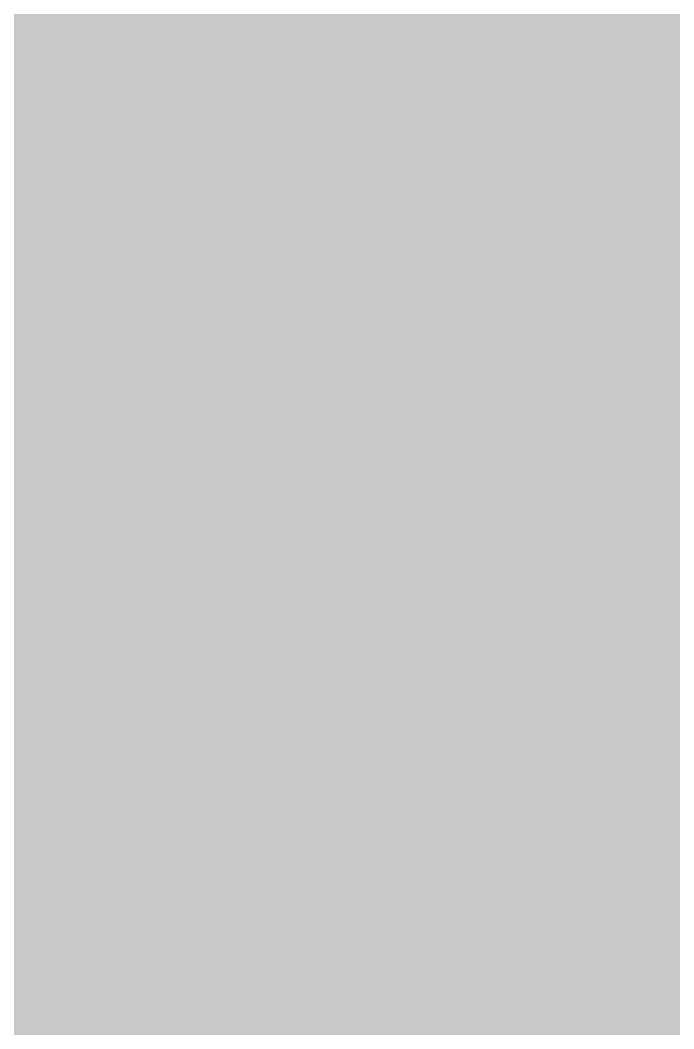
# Model space of a CAD drawing. Header units: millimetres. Extents: x 0 to 212, y 0 to 212.
# Drawn here: x 136.4 to 148.03, y 77.73 to 95.69 of the extents above; entities that cross this region are included whole.
import ezdxf

# ---------------------------------------------------------------- set-up
doc = ezdxf.new("R2010")
doc.units = ezdxf.units.MM

msp = doc.modelspace()

# ---------------------------------------------------------------- hatches: boundary and pattern name
for color, points in [(254, [(14.1633, 0.0536), (13.9878, 0.0533), (13.8125, 0.0559), (13.6373, 0.061), (13.462, 0.0686), (13.2893, 0.0787), (13.114, 0.0914), (12.9413, 0.1041), (12.7686, 0.1219), (12.5959, 0.1397), (12.4231, 0.16), (12.2504, 0.1829), (12.0777, 0.2057), (11.9075, 0.2337), (11.7373, 0.2616), (11.5672, 0.2921), (11.397, 0.3251), (11.2268, 0.3607), (11.0592, 0.3988), (10.8915, 0.4369), (10.7239, 0.4775), (10.5562, 0.5207), (10.3886, 0.5664), (10.2235, 0.6121), (10.0584, 0.6629), (9.8933, 0.7137), (9.7307, 0.7671), (9.5682, 0.8204), (9.4056, 0.8788), (9.2431, 0.9373), (9.083, 0.9982), (8.923, 1.0617), (8.763, 1.1252), (8.6055, 1.1938), (8.4455, 1.2624), (8.2906, 1.331), (8.1331, 1.4046), (7.9781, 1.4783), (7.8232, 1.5545), (7.6708, 1.6332), (7.5184, 1.7145), (7.366, 1.7958), (7.2161, 1.8796), (7.0663, 1.966), (6.919, 2.0523), (6.7716, 2.1438), (6.6243, 2.2352), (6.4795, 2.3266), (6.3348, 2.4232), (6.19, 2.5197), (6.0477, 2.6187), (5.908, 2.7178), (5.7683, 2.8194), (5.6286, 2.9235), (5.4915, 3.0302), (5.3543, 3.1369), (5.2197, 3.2461), (5.0851, 3.3579), (4.953, 3.4722), (4.8209, 3.5865), (4.6914, 3.7033), (4.5644, 3.8202), (4.4348, 3.9395), (4.3104, 4.0615), (4.1859, 4.1859), (4.0615, 4.3104), (3.9395, 4.4348), (3.8202, 4.5618), (3.7033, 4.6914), (3.5865, 4.8209), (3.4722, 4.953), (3.3579, 5.0851), (3.2487, 5.2197), (3.1369, 5.3543), (3.0302, 5.4915), (2.9235, 5.6286), (2.8194, 5.7683), (2.7178, 5.908), (2.6187, 6.0477), (2.5197, 6.19), (2.4232, 6.3348), (2.3266, 6.477), (2.2352, 6.6243), (2.1438, 6.7691), (2.0523, 6.9164), (1.966, 7.0663), (1.8796, 7.2161), (1.7958, 7.366), (1.7145, 7.5184), (1.6332, 7.6708), (1.5545, 7.8232), (1.4783, 7.9781), (1.4046, 8.1331), (1.331, 8.2906), (1.2598, 8.4455), (1.1913, 8.603), (1.1252, 8.763), (1.0592, 8.923), (0.9982, 9.083), (0.9373, 9.2431), (0.8763, 9.4056), (0.8204, 9.5682), (0.7645, 9.7307), (0.7112, 9.8933), (0.6604, 10.0584), (0.6121, 10.2235), (0.5639, 10.3911), (0.5207, 10.5562), (0.4775, 10.7239), (0.4343, 10.8915), (0.3962, 11.0592), (0.3607, 11.2268), (0.3251, 11.397), (0.2921, 11.5672), (0.2616, 11.7373), (0.2311, 11.9075), (0.2057, 12.0802), (0.1803, 12.2504), (0.1575, 12.4231), (0.1372, 12.5959), (0.1194, 12.7686), (0.1041, 12.9413), (0.0889, 13.1166), (0.0787, 13.2893), (0.0686, 13.4645), (0.061, 13.6373), (0.0559, 13.8125), (0.0508, 13.9878), (0.0508, 14.163), (0.0522, 197.6092), (0.0508, 197.7822), (0.0559, 197.9574), (0.061, 198.1327), (0.0686, 198.308), (0.0787, 198.4807), (0.0889, 198.6559), (0.1041, 198.8287), (0.1194, 199.0014), (0.1372, 199.1741), (0.1575, 199.3468), (0.1803, 199.5195), (0.2057, 199.6923), (0.2311, 199.8624), (0.2616, 200.0326), (0.2921, 200.2028), (0.3251, 200.373), (0.3607, 200.5432), (0.3962, 200.7108), (0.4343, 200.8784), (0.4775, 201.0461), (0.5207, 201.2137), (0.5639, 201.3814), (0.6121, 201.5465), (0.6604, 201.7116), (0.7112, 201.8767), (0.7645, 202.0392), (0.8204, 202.2018), (0.8763, 202.3643), (0.9373, 202.5269), (0.9982, 202.6869), (1.0592, 202.8469), (1.1252, 203.007), (1.1913, 203.1644), (1.2598, 203.3245), (1.331, 203.4794), (1.4046, 203.6369), (1.4783, 203.7918), (1.5545, 203.9468), (1.6332, 204.0992), (1.7145, 204.2516), (1.7958, 204.404), (1.8796, 204.5538), (1.966, 204.7037), (2.0523, 204.851), (2.1438, 204.9983), (2.2352, 205.1456), (2.3266, 205.2904), (2.4232, 205.4352), (2.5197, 205.58), (2.6187, 205.7222), (2.7178, 205.8619), (2.8194, 206.0016), (2.9235, 206.1413), (3.0302, 206.2785), (3.1369, 206.4156), (3.2487, 206.5503), (3.3579, 206.6849), (3.4722, 206.817), (3.5865, 206.949), (3.7033, 207.0786), (3.8202, 207.2056), (3.9395, 207.3351), (4.0615, 207.4596), (4.1859, 207.584), (4.3104, 207.7085), (4.4348, 207.8304), (4.5644, 207.9498), (4.6914, 208.0666), (4.8209, 208.1835), (4.953, 208.2978), (5.0851, 208.4121), (5.2197, 208.5213), (5.3543, 208.6331), (5.4915, 208.7397), (5.6286, 208.8464), (5.7683, 208.9506), (5.908, 209.0522), (6.0477, 209.1512), (6.19, 209.2503), (6.3348, 209.3468), (6.4795, 209.4433), (6.6243, 209.5348), (6.7716, 209.6262), (6.919, 209.7176), (7.0663, 209.804), (7.2161, 209.8904), (7.366, 209.9742), (7.5184, 210.0555), (7.6708, 210.1367), (7.8232, 210.2155), (7.9781, 210.2917), (8.1331, 210.3653), (8.2906, 210.439), (8.4455, 210.5101), (8.6055, 210.5787), (8.763, 210.6447), (8.923, 210.7108), (9.083, 210.7717), (9.2431, 210.8327), (9.4056, 210.8937), (9.5682, 210.9495), (9.7307, 211.0054), (9.8933, 211.0588), (10.0584, 211.1096), (10.2235, 211.1578), (10.3886, 211.2061), (10.5562, 211.2493), (10.7239, 211.2924), (10.8915, 211.3356), (11.0592, 211.3737), (11.2268, 211.4093), (11.397, 211.4448), (11.5672, 211.4779), (11.7373, 211.5083), (11.9075, 211.5388), (12.0777, 211.5642), (12.2504, 211.5896), (12.4231, 211.6125), (12.5959, 211.6328), (12.7686, 211.6506), (12.9413, 211.6658), (13.114, 211.6811), (13.2893, 211.6912), (13.462, 211.7014), (13.6373, 211.709), (13.8125, 211.7141), (13.9878, 211.7192), (14.163, 211.7192), (197.6078, 211.7203), (197.7822, 211.7192), (197.9574, 211.7141), (198.1327, 211.709), (198.3054, 211.7014), (198.4807, 211.6912), (198.6534, 211.6811), (198.8287, 211.6658), (199.0014, 211.6506), (199.1741, 211.6328), (199.3468, 211.6125), (199.5195, 211.5896), (199.6897, 211.5642), (199.8624, 211.5388), (200.0326, 211.5083), (200.2028, 211.4779), (200.373, 211.4448), (200.5432, 211.4093), (200.7108, 211.3737), (200.8784, 211.3356), (201.0461, 211.2924), (201.2137, 211.2493), (201.3788, 211.2061), (201.5465, 211.1578), (201.7116, 211.1096), (201.8767, 211.0588), (202.0392, 211.0054), (202.2018, 210.9495), (202.3643, 210.8937), (202.5269, 210.8327), (202.6869, 210.7717), (202.8469, 210.7108), (203.007, 210.6447), (203.167, 210.5787), (203.3245, 210.5101), (203.4794, 210.439), (203.6369, 210.3653), (203.7918, 210.2917), (203.9468, 210.2155), (204.0992, 210.1367), (204.2516, 210.0555), (204.404, 209.9742), (204.5538, 209.8904), (204.7037, 209.804), (204.8535, 209.7176), (205.0009, 209.6262), (205.1456, 209.5348), (205.293, 209.4433), (205.4352, 209.3468), (205.58, 209.2503), (205.7222, 209.1512), (205.8619, 209.0522), (206.0016, 208.9506), (206.1413, 208.8464), (206.2785, 208.7397), (206.4156, 208.6331), (206.5503, 208.5213), (206.6849, 208.4121), (206.817, 208.2978), (206.949, 208.1835), (207.0786, 208.0666), (207.2081, 207.9498), (207.3351, 207.8304), (207.4596, 207.7085), (207.584, 207.584), (207.7085, 207.4596), (207.8304, 207.3351), (207.9498, 207.2056), (208.0666, 207.0786), (208.1835, 206.949), (208.2978, 206.817), (208.4121, 206.6849), (208.5238, 206.5503), (208.6331, 206.4156), (208.7397, 206.2785), (208.8464, 206.1413), (208.9506, 206.0016), (209.0522, 205.8619), (209.1512, 205.7222), (209.2503, 205.58), (209.3468, 205.4352), (209.4433, 205.2904), (209.5348, 205.1456), (209.6262, 204.9983), (209.7176, 204.851), (209.804, 204.7037), (209.8904, 204.5538), (209.9742, 204.404), (210.0555, 204.2516), (210.1367, 204.0992), (210.2155, 203.9468), (210.2917, 203.7918), (210.3653, 203.6369), (210.439, 203.4794), (210.5076, 203.3245), (210.5762, 203.1644), (210.6447, 203.007), (210.7082, 202.8469), (210.7717, 202.6869), (210.8327, 202.5269), (210.8911, 202.3643), (210.9495, 202.2018), (211.0029, 202.0392), (211.0562, 201.8767), (211.107, 201.7116), (211.1578, 201.5465), (211.2035, 201.3814), (211.2493, 201.2137), (211.2924, 201.0461), (211.3331, 200.8784), (211.3712, 200.7108), (211.4093, 200.5432), (211.4448, 200.373), (211.4779, 200.2028), (211.5083, 200.0326), (211.5363, 199.8624), (211.5642, 199.6923), (211.5871, 199.5195), (211.6099, 199.3468), (211.6303, 199.1741), (211.648, 199.0014), (211.6658, 198.8287), (211.6785, 198.6559), (211.6912, 198.4807), (211.7014, 198.308), (211.709, 198.1327), (211.7141, 197.9574), (211.7166, 197.7822), (211.7166, 197.6069), (211.7189, 14.1647), (211.7166, 13.9878), (211.7141, 13.8125), (211.709, 13.6373), (211.7014, 13.4645), (211.6912, 13.2893), (211.6785, 13.1166), (211.6658, 12.9413), (211.648, 12.7686), (211.6303, 12.5959), (211.6099, 12.4231), (211.5871, 12.2504), (211.5642, 12.0802), (211.5363, 11.9075), (211.5083, 11.7373), (211.4779, 11.5672), (211.4448, 11.397), (211.4093, 11.2268), (211.3712, 11.0592), (211.3331, 10.8915), (211.2924, 10.7239), (211.2493, 10.5562), (211.2035, 10.3911), (211.1578, 10.2235), (211.107, 10.0584), (211.0562, 9.8933), (211.0029, 9.7307), (210.9495, 9.5682), (210.8911, 9.4056), (210.8327, 9.2431), (210.7717, 9.083), (210.7082, 8.923), (210.6447, 8.763), (210.5762, 8.603), (210.5076, 8.4455), (210.439, 8.2906), (210.3653, 8.1331), (210.2917, 7.9781), (210.2155, 7.8232), (210.1367, 7.6708), (210.0555, 7.5184), (209.9742, 7.366), (209.8904, 7.2161), (209.804, 7.0663), (209.7176, 6.9164), (209.6262, 6.7691), (209.5348, 6.6243), (209.4433, 6.477), (209.3468, 6.3348), (209.2503, 6.19), (209.1512, 6.0477), (209.0522, 5.908), (208.9506, 5.7683), (208.8464, 5.6286), (208.7397, 5.4915), (208.6331, 5.3543), (208.5238, 5.2197), (208.4121, 5.0851), (208.2978, 4.953), (208.1835, 4.8209), (208.0666, 4.6914), (207.9498, 4.5618), (207.8304, 4.4348), (207.7085, 4.3104), (207.584, 4.1859), (207.4596, 4.0615), (207.3351, 3.9395), (207.2081, 3.8202), (207.0786, 3.7033), (206.949, 3.5865), (206.817, 3.4722), (206.6849, 3.3579), (206.5503, 3.2461), (206.4156, 3.1369), (206.2785, 3.0302), (206.1413, 2.9235), (206.0016, 2.8194), (205.8619, 2.7178), (205.7222, 2.6187), (205.58, 2.5197), (205.4352, 2.4232), (205.293, 2.3266), (205.1456, 2.2352), (205.0009, 2.1438), (204.8535, 2.0523), (204.7037, 1.966), (204.5538, 1.8796), (204.404, 1.7958), (204.2516, 1.7145), (204.0992, 1.6332), (203.9468, 1.5545), (203.7918, 1.4783), (203.6369, 1.4046), (203.4794, 1.331), (203.3245, 1.2624), (203.167, 1.1938), (203.007, 1.1252), (202.8469, 1.0617), (202.6869, 0.9982), (202.5269, 0.9373), (202.3643, 0.8788), (202.2018, 0.8204), (202.0392, 0.7671), (201.8767, 0.7137), (201.7116, 0.6629), (201.5465, 0.6121), (201.3788, 0.5664), (201.2137, 0.5207), (201.0461, 0.4775), (200.8784, 0.4369), (200.7108, 0.3988), (200.5432, 0.3607), (200.373, 0.3251), (200.2028, 0.2921), (200.0326, 0.2616), (199.8624, 0.2337), (199.6897, 0.2057), (199.5195, 0.1829), (199.3468, 0.16), (199.1741, 0.1397), (199.0014, 0.1219), (198.8287, 0.1041), (198.6534, 0.0914), (198.4807, 0.0787), (198.3054, 0.0686), (198.1327, 0.061), (197.9574, 0.0559), (197.7822, 0.0533), (197.6069, 0.0533)]), (144, [(14.1633, 5.3453), (13.9344, 5.3467), (13.7084, 5.3543), (13.4849, 5.3696), (13.2613, 5.3899), (13.0378, 5.4153), (12.8194, 5.4458), (12.6009, 5.4813), (12.385, 5.522), (12.1717, 5.5702), (11.9583, 5.621), (11.7475, 5.6794), (11.5392, 5.7404), (11.3335, 5.8064), (11.1303, 5.8801), (10.9296, 5.9563), (10.729, 6.0376), (10.5334, 6.1239), (10.3378, 6.2128), (10.1473, 6.3094), (9.9593, 6.4084), (9.7714, 6.5126), (9.5885, 6.6218), (9.4082, 6.7335), (9.2304, 6.8504), (9.0576, 6.9698), (8.8849, 7.0968), (8.7173, 7.2238), (8.5522, 7.3584), (8.3896, 7.4955), (8.2321, 7.6352), (8.0772, 7.78), (7.9273, 7.9273), (7.7775, 8.0772), (7.6352, 8.2321), (7.493, 8.3922), (7.3558, 8.5522), (7.2238, 8.7173), (7.0942, 8.8875), (6.9698, 9.0576), (6.8504, 9.2329), (6.7335, 9.4107), (6.6192, 9.591), (6.5126, 9.7739), (6.4084, 9.9593), (6.3068, 10.1473), (6.2128, 10.3403), (6.1214, 10.5334), (6.035, 10.7315), (5.9538, 10.9296), (5.8776, 11.1303), (5.8064, 11.3335), (5.7404, 11.5418), (5.6769, 11.75), (5.621, 11.9583), (5.5677, 12.1717), (5.522, 12.385), (5.4813, 12.6009), (5.4432, 12.8194), (5.4127, 13.0404), (5.3873, 13.2613), (5.3696, 13.4849), (5.3543, 13.7084), (5.3467, 13.937), (5.3416, 14.163), (5.3439, 197.6092), (5.3467, 197.8355), (5.3543, 198.0616), (5.3696, 198.2851), (5.3873, 198.5086), (5.4127, 198.7321), (5.4432, 198.9506), (5.4813, 199.169), (5.522, 199.3849), (5.5677, 199.5983), (5.621, 199.8116), (5.6769, 200.0225), (5.7404, 200.2307), (5.8064, 200.4365), (5.8776, 200.6397), (5.9538, 200.8403), (6.035, 201.041), (6.1214, 201.2366), (6.2128, 201.4322), (6.3068, 201.6227), (6.4084, 201.8106), (6.5126, 201.9986), (6.6192, 202.1815), (6.7335, 202.3618), (6.8504, 202.5396), (6.9698, 202.7123), (7.0942, 202.885), (7.2238, 203.0527), (7.3558, 203.2178), (7.493, 203.3803), (7.6352, 203.5378), (7.7775, 203.6928), (7.9273, 203.8426), (8.0772, 203.9925), (8.2321, 204.1347), (8.3896, 204.277), (8.5522, 204.4141), (8.7173, 204.5462), (8.8849, 204.6757), (9.0576, 204.8002), (9.2304, 204.9196), (9.4082, 205.0364), (9.5885, 205.1507), (9.7714, 205.2574), (9.9593, 205.3615), (10.1473, 205.4631), (10.3378, 205.5571), (10.5334, 205.6486), (10.729, 205.7349), (10.9296, 205.8162), (11.1303, 205.8924), (11.3335, 205.9635), (11.5392, 206.0296), (11.7475, 206.0931), (11.9583, 206.1489), (12.1717, 206.2023), (12.385, 206.248), (12.6009, 206.2886), (12.8194, 206.3267), (13.0378, 206.3572), (13.2613, 206.3826), (13.4849, 206.4004), (13.7084, 206.4156), (13.9344, 206.4233), (14.163, 206.4283), (197.6078, 206.4286), (197.833, 206.4233), (198.0616, 206.4156), (198.2851, 206.4004), (198.5086, 206.3826), (198.7296, 206.3572), (198.9506, 206.3267), (199.169, 206.2886), (199.3849, 206.248), (199.5983, 206.2023), (199.8116, 206.1489), (200.0199, 206.0931), (200.2282, 206.0296), (200.4365, 205.9635), (200.6397, 205.8924), (200.8403, 205.8162), (201.0385, 205.7349), (201.2366, 205.6486), (201.4296, 205.5571), (201.6227, 205.4631), (201.8106, 205.3615), (201.996, 205.2574), (202.1789, 205.1507), (202.3593, 205.0364), (202.5371, 204.9196), (202.7123, 204.8002), (202.8825, 204.6757), (203.0527, 204.5462), (203.2178, 204.4141), (203.3778, 204.277), (203.5378, 204.1347), (203.6928, 203.9925), (203.8426, 203.8426), (203.9899, 203.6928), (204.1347, 203.5378), (204.2744, 203.3803), (204.4116, 203.2178), (204.5462, 203.0527), (204.6732, 202.885), (204.8002, 202.7123), (204.9196, 202.5396), (205.0364, 202.3618), (205.1482, 202.1815), (205.2574, 201.9986), (205.3615, 201.8106), (205.4606, 201.6227), (205.5571, 201.4322), (205.646, 201.2366), (205.7324, 201.041), (205.8137, 200.8403), (205.8899, 200.6397), (205.9635, 200.4365), (206.0296, 200.2307), (206.0905, 200.0225), (206.1489, 199.8116), (206.1997, 199.5983), (206.248, 199.3849), (206.2886, 199.169), (206.3242, 198.9506), (206.3547, 198.7321), (206.3801, 198.5086), (206.4004, 198.2851), (206.4156, 198.0616), (206.4233, 197.8355), (206.4258, 197.6069), (206.4272, 14.1647), (206.4233, 13.937), (206.4156, 13.7084), (206.4004, 13.4849), (206.3801, 13.2613), (206.3547, 13.0404), (206.3242, 12.8194), (206.2886, 12.6009), (206.248, 12.385), (206.1997, 12.1717), (206.1489, 11.9583), (206.0905, 11.75), (206.0296, 11.5418), (205.9635, 11.3335), (205.8899, 11.1303), (205.8137, 10.9296), (205.7324, 10.7315), (205.646, 10.5334), (205.5571, 10.3403), (205.4606, 10.1473), (205.3615, 9.9593), (205.2574, 9.7739), (205.1482, 9.591), (205.0364, 9.4107), (204.9196, 9.2329), (204.8002, 9.0576), (204.6732, 8.8875), (204.5462, 8.7173), (204.4116, 8.5522), (204.2744, 8.3922), (204.1347, 8.2321), (203.9899, 8.0772), (203.8426, 7.9273), (203.6928, 7.78), (203.5378, 7.6352), (203.3778, 7.4955), (203.2178, 7.3584), (203.0527, 7.2238), (202.8825, 7.0968), (202.7123, 6.9698), (202.5371, 6.8504), (202.3593, 6.7335), (202.1789, 6.6218), (201.996, 6.5126), (201.8106, 6.4084), (201.6227, 6.3094), (201.4296, 6.2128), (201.2366, 6.1239), (201.0385, 6.0376), (200.8403, 5.9563), (200.6397, 5.8801), (200.4365, 5.8064), (200.2282, 5.7404), (200.0199, 5.6794), (199.8116, 5.621), (199.5983, 5.5702), (199.3849, 5.522), (199.169, 5.4813), (198.9506, 5.4458), (198.7296, 5.4153), (198.5086, 5.3899), (198.2851, 5.3696), (198.0616, 5.3543), (197.833, 5.3467), (197.6069, 5.3442)]), (254, [(31.8022, 179.9703), (179.9689, 179.9703), (179.9689, 31.8036), (31.8022, 31.8036)])]:
    msp.add_hatch(color=color).paths.add_polyline_path(points)
h = msp.add_hatch(color=59)
edge = h.paths.add_edge_path()
edge.add_line((142.4065, 80.2883), (142.3289, 80.2869))
edge.add_line((142.3289, 80.2869), (142.2527, 80.2919))
edge.add_line((142.2527, 80.2919), (142.1765, 80.297))
edge.add_line((142.1765, 80.297), (142.1028, 80.3046))
edge.add_line((142.1028, 80.3046), (142.0317, 80.3148))
edge.add_line((142.0317, 80.3148), (141.9606, 80.3275))
edge.add_line((141.9606, 80.3275), (141.892, 80.3402))
edge.add_line((141.892, 80.3402), (141.8234, 80.358))
edge.add_line((141.8234, 80.358), (141.7574, 80.3783))
edge.add_line((141.7574, 80.3783), (141.6914, 80.4012))
edge.add_line((141.6914, 80.4012), (141.6279, 80.424))
edge.add_line((141.6279, 80.424), (141.5644, 80.452))
edge.add_line((141.5644, 80.452), (141.5034, 80.4824))
edge.add_line((141.5034, 80.4824), (141.4424, 80.5155))
edge.add_line((141.4424, 80.5155), (141.384, 80.551))
edge.add_line((141.384, 80.551), (141.3256, 80.5891))
edge.add_line((141.3256, 80.5891), (141.2697, 80.6323))
edge.add_line((141.2697, 80.6323), (141.2164, 80.6755))
edge.add_line((141.2164, 80.6755), (141.1605, 80.7237))
edge.add_line((141.1605, 80.7237), (141.1097, 80.7745))
edge.add_line((141.1097, 80.7745), (141.0589, 80.8279))
edge.add_line((141.0589, 80.8279), (141.0081, 80.8863))
edge.add_line((141.0081, 80.8863), (140.9598, 80.9447))
edge.add_line((140.9598, 80.9447), (140.9116, 81.0082))
edge.add_line((140.9116, 81.0082), (140.8659, 81.0768))
edge.add_line((140.8659, 81.0768), (140.8201, 81.1454))
edge.add_line((140.8201, 81.1454), (140.777, 81.219))
edge.add_line((140.777, 81.219), (140.7363, 81.2978))
edge.add_line((140.7363, 81.2978), (140.6931, 81.3765))
edge.add_line((140.6931, 81.3765), (140.655, 81.4603))
edge.add_line((140.655, 81.4603), (140.6144, 81.5492))
edge.add_line((140.6144, 81.5492), (140.5788, 81.6407))
edge.add_line((140.5788, 81.6407), (140.5407, 81.7372))
edge.add_line((140.5407, 81.7372), (140.5077, 81.8363))
edge.add_line((140.5077, 81.8363), (140.4722, 81.9379))
edge.add_line((140.4722, 81.9379), (140.4391, 82.0445))
edge.add_line((140.4391, 82.0445), (140.4087, 82.1563))
edge.add_line((140.4087, 82.1563), (140.3782, 82.2706))
edge.add_line((140.3782, 82.2706), (140.3502, 82.39))
edge.add_line((140.3502, 82.39), (140.3223, 82.5144))
edge.add_line((140.3223, 82.5144), (140.2944, 82.6414))
edge.add_line((140.2944, 82.6414), (140.269, 82.771))
edge.add_line((140.269, 82.771), (140.2461, 82.9081))
edge.add_line((140.2461, 82.9081), (140.2232, 83.0478))
edge.add_line((140.2232, 83.0478), (140.2004, 83.1926))
edge.add_line((140.2004, 83.1926), (140.1801, 83.3399))
edge.add_line((140.1801, 83.3399), (140.1597, 83.4949))
edge.add_line((140.1597, 83.4949), (140.142, 83.6524))
edge.add_line((140.142, 83.6524), (140.1242, 83.8149))
edge.add_line((140.1242, 83.8149), (140.1089, 83.9826))
edge.add_line((140.1089, 83.9826), (140.0937, 84.1527))
edge.add_line((140.0937, 84.1527), (140.0785, 84.3305))
edge.add_line((140.0785, 84.3305), (140.0658, 84.5109))
edge.add_line((140.0658, 84.5109), (140.0556, 84.6963))
edge.add_line((140.0556, 84.6963), (140.0454, 84.8893))
edge.add_line((140.0454, 84.8893), (140.0353, 85.0849))
edge.add_line((140.0353, 85.0849), (140.0277, 85.2856))
edge.add_line((140.0277, 85.2856), (140.02, 85.4913))
edge.add_line((140.02, 85.4913), (140.015, 85.7021))
edge.add_line((140.015, 85.7021), (140.0099, 85.918))
edge.add_line((140.0099, 85.918), (140.0048, 86.139))
edge.add_line((140.0048, 86.139), (140.0023, 86.3651))
edge.add_line((140.0023, 86.3651), (139.9997, 86.5988))
edge.add_line((139.9997, 86.5988), (139.9997, 86.835))
edge.add_line((139.9997, 86.835), (139.9997, 87.0737))
edge.add_line((139.9997, 87.0737), (140.0023, 87.3049))
edge.add_line((140.0023, 87.3049), (140.0048, 87.5309))
edge.add_line((140.0048, 87.5309), (140.0099, 87.7519))
edge.add_line((140.0099, 87.7519), (140.015, 87.9678))
edge.add_line((140.015, 87.9678), (140.02, 88.1812))
edge.add_line((140.02, 88.1812), (140.0277, 88.3869))
edge.add_line((140.0277, 88.3869), (140.0353, 88.5876))
edge.add_line((140.0353, 88.5876), (140.0454, 88.7832))
edge.add_line((140.0454, 88.7832), (140.0556, 88.9737))
edge.add_line((140.0556, 88.9737), (140.0658, 89.1591))
edge.add_line((140.0658, 89.1591), (140.0785, 89.342))
edge.add_line((140.0785, 89.342), (140.0937, 89.5172))
edge.add_line((140.0937, 89.5172), (140.1089, 89.6899))
edge.add_line((140.1089, 89.6899), (140.1242, 89.855))
edge.add_line((140.1242, 89.855), (140.142, 90.0176))
edge.add_line((140.142, 90.0176), (140.1597, 90.1751))
edge.add_line((140.1597, 90.1751), (140.1801, 90.33))
edge.add_line((140.1801, 90.33), (140.2004, 90.4773))
edge.add_line((140.2004, 90.4773), (140.2232, 90.6221))
edge.add_line((140.2232, 90.6221), (140.2461, 90.7618))
edge.add_line((140.2461, 90.7618), (140.269, 90.899))
edge.add_line((140.269, 90.899), (140.2944, 91.0311))
edge.add_line((140.2944, 91.0311), (140.3223, 91.1581))
edge.add_line((140.3223, 91.1581), (140.3502, 91.28))
edge.add_line((140.3502, 91.28), (140.3782, 91.3994))
edge.add_line((140.3782, 91.3994), (140.4087, 91.5137))
edge.add_line((140.4087, 91.5137), (140.4391, 91.6254))
edge.add_line((140.4391, 91.6254), (140.4722, 91.7321))
edge.add_line((140.4722, 91.7321), (140.5077, 91.8337))
edge.add_line((140.5077, 91.8337), (140.5407, 91.9353))
edge.add_line((140.5407, 91.9353), (140.5788, 92.0293))
edge.add_line((140.5788, 92.0293), (140.6144, 92.1207))
edge.add_line((140.6144, 92.1207), (140.655, 92.2096))
edge.add_line((140.655, 92.2096), (140.6931, 92.2934))
edge.add_line((140.6931, 92.2934), (140.7363, 92.3747))
edge.add_line((140.7363, 92.3747), (140.777, 92.4509))
edge.add_line((140.777, 92.4509), (140.8201, 92.5246))
edge.add_line((140.8201, 92.5246), (140.8659, 92.5957))
edge.add_line((140.8659, 92.5957), (140.9116, 92.6617))
edge.add_line((140.9116, 92.6617), (140.9598, 92.7252))
edge.add_line((140.9598, 92.7252), (141.0081, 92.7862))
edge.add_line((141.0081, 92.7862), (141.0589, 92.8421))
edge.add_line((141.0589, 92.8421), (141.1097, 92.8954))
edge.add_line((141.1097, 92.8954), (141.1605, 92.9462))
edge.add_line((141.1605, 92.9462), (141.2164, 92.9945))
edge.add_line((141.2164, 92.9945), (141.2697, 93.0402))
edge.add_line((141.2697, 93.0402), (141.3256, 93.0808))
edge.add_line((141.3256, 93.0808), (141.384, 93.1189))
edge.add_line((141.384, 93.1189), (141.4424, 93.1545))
edge.add_line((141.4424, 93.1545), (141.5034, 93.1875))
edge.add_line((141.5034, 93.1875), (141.5644, 93.218))
edge.add_line((141.5644, 93.218), (141.6279, 93.2459))
edge.add_line((141.6279, 93.2459), (141.6914, 93.2713))
edge.add_line((141.6914, 93.2713), (141.7574, 93.2917))
edge.add_line((141.7574, 93.2917), (141.8234, 93.312))
edge.add_line((141.8234, 93.312), (141.892, 93.3298))
edge.add_line((141.892, 93.3298), (141.9606, 93.345))
edge.add_line((141.9606, 93.345), (142.0317, 93.3577))
edge.add_line((142.0317, 93.3577), (142.1028, 93.3679))
edge.add_line((142.1028, 93.3679), (142.1765, 93.3755))
edge.add_line((142.1765, 93.3755), (142.2527, 93.3806))
edge.add_line((142.2527, 93.3806), (142.3289, 93.3831))
edge.add_line((142.3289, 93.3831), (142.4051, 93.3831))
edge.add_line((142.4051, 93.3831), (142.4838, 93.3831))
edge.add_line((142.4838, 93.3831), (142.56, 93.3806))
edge.add_line((142.56, 93.3806), (142.6337, 93.3755))
edge.add_line((142.6337, 93.3755), (142.7074, 93.3679))
edge.add_line((142.7074, 93.3679), (142.7785, 93.3577))
edge.add_line((142.7785, 93.3577), (142.8496, 93.345))
edge.add_line((142.8496, 93.345), (142.9182, 93.3298))
edge.add_line((142.9182, 93.3298), (142.9868, 93.312))
edge.add_line((142.9868, 93.312), (143.0528, 93.2917))
edge.add_line((143.0528, 93.2917), (143.1188, 93.2713))
edge.add_line((143.1188, 93.2713), (143.1823, 93.2459))
edge.add_line((143.1823, 93.2459), (143.2458, 93.218))
edge.add_line((143.2458, 93.218), (143.3068, 93.1875))
edge.add_line((143.3068, 93.1875), (143.3678, 93.1545))
edge.add_line((143.3678, 93.1545), (143.4262, 93.1189))
edge.add_line((143.4262, 93.1189), (143.4846, 93.0808))
edge.add_line((143.4846, 93.0808), (143.5405, 93.0402))
edge.add_line((143.5405, 93.0402), (143.5964, 92.9945))
edge.add_line((143.5964, 92.9945), (143.6497, 92.9462))
edge.add_line((143.6497, 92.9462), (143.703, 92.8954))
edge.add_line((143.703, 92.8954), (143.7538, 92.8421))
edge.add_line((143.7538, 92.8421), (143.8021, 92.7862))
edge.add_line((143.8021, 92.7862), (143.8529, 92.7252))
edge.add_line((143.8529, 92.7252), (143.8986, 92.6617))
edge.add_line((143.8986, 92.6617), (143.9443, 92.5957))
edge.add_line((143.9443, 92.5957), (143.9901, 92.5246))
edge.add_line((143.9901, 92.5246), (144.0332, 92.4509))
edge.add_line((144.0332, 92.4509), (144.0764, 92.3747))
edge.add_line((144.0764, 92.3747), (144.1171, 92.2934))
edge.add_line((144.1171, 92.2934), (144.1577, 92.2096))
edge.add_line((144.1577, 92.2096), (144.1958, 92.1207))
edge.add_line((144.1958, 92.1207), (144.2339, 92.0293))
edge.add_line((144.2339, 92.0293), (144.2695, 91.9353))
edge.add_line((144.2695, 91.9353), (144.305, 91.8337))
edge.add_line((144.305, 91.8337), (144.338, 91.7321))
edge.add_line((144.338, 91.7321), (144.3711, 91.6254))
edge.add_line((144.3711, 91.6254), (144.4015, 91.5137))
edge.add_line((144.4015, 91.5137), (144.432, 91.3994))
edge.add_line((144.432, 91.3994), (144.4625, 91.28))
edge.add_line((144.4625, 91.28), (144.4904, 91.1581))
edge.add_line((144.4904, 91.1581), (144.5158, 91.0311))
edge.add_line((144.5158, 91.0311), (144.5412, 90.899))
edge.add_line((144.5412, 90.899), (144.5666, 90.7618))
edge.add_line((144.5666, 90.7618), (144.5895, 90.6221))
edge.add_line((144.5895, 90.6221), (144.6098, 90.4773))
edge.add_line((144.6098, 90.4773), (144.6327, 90.33))
edge.add_line((144.6327, 90.33), (144.6505, 90.1751))
edge.add_line((144.6505, 90.1751), (144.6708, 90.0176))
edge.add_line((144.6708, 90.0176), (144.686, 89.855))
edge.add_line((144.686, 89.855), (144.7038, 89.6899))
edge.add_line((144.7038, 89.6899), (144.719, 89.5172))
edge.add_line((144.719, 89.5172), (144.7317, 89.342))
edge.add_line((144.7317, 89.342), (144.7444, 89.1591))
edge.add_line((144.7444, 89.1591), (144.7571, 88.9737))
edge.add_line((144.7571, 88.9737), (144.7673, 88.7832))
edge.add_line((144.7673, 88.7832), (144.7749, 88.5876))
edge.add_line((144.7749, 88.5876), (144.7851, 88.3869))
edge.add_line((144.7851, 88.3869), (144.7927, 88.1812))
edge.add_line((144.7927, 88.1812), (144.7978, 87.9678))
edge.add_line((144.7978, 87.9678), (144.8029, 87.7519))
edge.add_line((144.8029, 87.7519), (144.8054, 87.5309))
edge.add_line((144.8054, 87.5309), (144.8079, 87.3049))
edge.add_line((144.8079, 87.3049), (144.8105, 87.0737))
edge.add_line((144.8105, 87.0737), (144.8105, 86.835))
edge.add_line((144.8105, 86.835), (144.8105, 86.5988))
edge.add_line((144.8105, 86.5988), (144.8079, 86.3651))
edge.add_line((144.8079, 86.3651), (144.8054, 86.139))
edge.add_line((144.8054, 86.139), (144.8029, 85.918))
edge.add_line((144.8029, 85.918), (144.7978, 85.7021))
edge.add_line((144.7978, 85.7021), (144.7927, 85.4913))
edge.add_line((144.7927, 85.4913), (144.7851, 85.2856))
edge.add_line((144.7851, 85.2856), (144.7749, 85.0849))
edge.add_line((144.7749, 85.0849), (144.7673, 84.8893))
edge.add_line((144.7673, 84.8893), (144.7571, 84.6963))
edge.add_line((144.7571, 84.6963), (144.7444, 84.5109))
edge.add_line((144.7444, 84.5109), (144.7317, 84.3305))
edge.add_line((144.7317, 84.3305), (144.719, 84.1527))
edge.add_line((144.719, 84.1527), (144.7038, 83.9826))
edge.add_line((144.7038, 83.9826), (144.686, 83.8149))
edge.add_line((144.686, 83.8149), (144.6708, 83.6524))
edge.add_line((144.6708, 83.6524), (144.6505, 83.4949))
edge.add_line((144.6505, 83.4949), (144.6327, 83.3399))
edge.add_line((144.6327, 83.3399), (144.6098, 83.1926))
edge.add_line((144.6098, 83.1926), (144.5895, 83.0478))
edge.add_line((144.5895, 83.0478), (144.5666, 82.9081))
edge.add_line((144.5666, 82.9081), (144.5412, 82.771))
edge.add_line((144.5412, 82.771), (144.5158, 82.6414))
edge.add_line((144.5158, 82.6414), (144.4904, 82.5144))
edge.add_line((144.4904, 82.5144), (144.4625, 82.39))
edge.add_line((144.4625, 82.39), (144.432, 82.2706))
edge.add_line((144.432, 82.2706), (144.4015, 82.1563))
edge.add_line((144.4015, 82.1563), (144.3711, 82.0445))
edge.add_line((144.3711, 82.0445), (144.338, 81.9379))
edge.add_line((144.338, 81.9379), (144.305, 81.8363))
edge.add_line((144.305, 81.8363), (144.2695, 81.7372))
edge.add_line((144.2695, 81.7372), (144.2339, 81.6407))
edge.add_line((144.2339, 81.6407), (144.1958, 81.5492))
edge.add_line((144.1958, 81.5492), (144.1577, 81.4603))
edge.add_line((144.1577, 81.4603), (144.1171, 81.3765))
edge.add_line((144.1171, 81.3765), (144.0764, 81.2978))
edge.add_line((144.0764, 81.2978), (144.0332, 81.219))
edge.add_line((144.0332, 81.219), (143.9901, 81.1454))
edge.add_line((143.9901, 81.1454), (143.9443, 81.0768))
edge.add_line((143.9443, 81.0768), (143.8986, 81.0082))
edge.add_line((143.8986, 81.0082), (143.8529, 80.9447))
edge.add_line((143.8529, 80.9447), (143.8021, 80.8863))
edge.add_line((143.8021, 80.8863), (143.7538, 80.8279))
edge.add_line((143.7538, 80.8279), (143.703, 80.7745))
edge.add_line((143.703, 80.7745), (143.6497, 80.7237))
edge.add_line((143.6497, 80.7237), (143.5964, 80.6755))
edge.add_line((143.5964, 80.6755), (143.5405, 80.6323))
edge.add_line((143.5405, 80.6323), (143.4846, 80.5891))
edge.add_line((143.4846, 80.5891), (143.4262, 80.551))
edge.add_line((143.4262, 80.551), (143.3678, 80.5155))
edge.add_line((143.3678, 80.5155), (143.3068, 80.4824))
edge.add_line((143.3068, 80.4824), (143.2458, 80.452))
edge.add_line((143.2458, 80.452), (143.1823, 80.424))
edge.add_line((143.1823, 80.424), (143.1188, 80.4012))
edge.add_line((143.1188, 80.4012), (143.0528, 80.3783))
edge.add_line((143.0528, 80.3783), (142.9868, 80.358))
edge.add_line((142.9868, 80.358), (142.9182, 80.3402))
edge.add_line((142.9182, 80.3402), (142.8496, 80.3275))
edge.add_line((142.8496, 80.3275), (142.7785, 80.3148))
edge.add_line((142.7785, 80.3148), (142.7074, 80.3046))
edge.add_line((142.7074, 80.3046), (142.6337, 80.297))
edge.add_line((142.6337, 80.297), (142.56, 80.2919))
edge.add_line((142.56, 80.2919), (142.4838, 80.2869))
edge.add_line((142.4838, 80.2869), (142.4051, 80.2869))
edge = h.paths.add_edge_path(flags=16)
edge.add_line((142.4065, 78.2641), (142.5677, 78.265))
edge.add_line((142.5677, 78.265), (142.7251, 78.2701))
edge.add_line((142.7251, 78.2701), (142.8801, 78.2803))
edge.add_line((142.8801, 78.2803), (143.0325, 78.2955))
edge.add_line((143.0325, 78.2955), (143.1823, 78.3133))
edge.add_line((143.1823, 78.3133), (143.3271, 78.3336))
edge.add_line((143.3271, 78.3336), (143.4719, 78.3615))
edge.add_line((143.4719, 78.3615), (143.6116, 78.392))
edge.add_line((143.6116, 78.392), (143.7488, 78.425))
edge.add_line((143.7488, 78.425), (143.8834, 78.4631))
edge.add_line((143.8834, 78.4631), (144.0129, 78.5063))
edge.add_line((144.0129, 78.5063), (144.1425, 78.552))
edge.add_line((144.1425, 78.552), (144.2669, 78.6028))
edge.add_line((144.2669, 78.6028), (144.3914, 78.6562))
edge.add_line((144.3914, 78.6562), (144.5108, 78.7146))
edge.add_line((144.5108, 78.7146), (144.6276, 78.7781))
edge.add_line((144.6276, 78.7781), (144.7419, 78.8467))
edge.add_line((144.7419, 78.8467), (144.8537, 78.9178))
edge.add_line((144.8537, 78.9178), (144.9603, 78.9915))
edge.add_line((144.9603, 78.9915), (145.067, 79.0702))
edge.add_line((145.067, 79.0702), (145.1712, 79.154))
edge.add_line((145.1712, 79.154), (145.2702, 79.2429))
edge.add_line((145.2702, 79.2429), (145.3667, 79.3344))
edge.add_line((145.3667, 79.3344), (145.4633, 79.4309))
edge.add_line((145.4633, 79.4309), (145.5547, 79.5299))
edge.add_line((145.5547, 79.5299), (145.6436, 79.6366))
edge.add_line((145.6436, 79.6366), (145.73, 79.7433))
edge.add_line((145.73, 79.7433), (145.8163, 79.8576))
edge.add_line((145.8163, 79.8576), (145.8976, 79.9744))
edge.add_line((145.8976, 79.9744), (145.9763, 80.0964))
edge.add_line((145.9763, 80.0964), (146.0525, 80.2234))
edge.add_line((146.0525, 80.2234), (146.1262, 80.3529))
edge.add_line((146.1262, 80.3529), (146.1973, 80.4875))
edge.add_line((146.1973, 80.4875), (146.2659, 80.6247))
edge.add_line((146.2659, 80.6247), (146.3319, 80.7695))
edge.add_line((146.3319, 80.7695), (146.3954, 80.9168))
edge.add_line((146.3954, 80.9168), (146.4564, 81.0666))
edge.add_line((146.4564, 81.0666), (146.5174, 81.2241))
edge.add_line((146.5174, 81.2241), (146.5732, 81.3841))
edge.add_line((146.5732, 81.3841), (146.6266, 81.5492))
edge.add_line((146.6266, 81.5492), (146.6774, 81.7169))
edge.add_line((146.6774, 81.7169), (146.7282, 81.8921))
edge.add_line((146.7282, 81.8921), (146.7739, 82.0699))
edge.add_line((146.7739, 82.0699), (146.8196, 82.2503))
edge.add_line((146.8196, 82.2503), (146.8603, 82.4382))
edge.add_line((146.8603, 82.4382), (146.9009, 82.6287))
edge.add_line((146.9009, 82.6287), (146.939, 82.8243))
edge.add_line((146.939, 82.8243), (146.972, 83.025))
edge.add_line((146.972, 83.025), (147.005, 83.2282))
edge.add_line((147.005, 83.2282), (147.0355, 83.439))
edge.add_line((147.0355, 83.439), (147.066, 83.6524))
edge.add_line((147.066, 83.6524), (147.0914, 83.8683))
edge.add_line((147.0914, 83.8683), (147.1143, 84.0918))
edge.add_line((147.1143, 84.0918), (147.1371, 84.3178))
edge.add_line((147.1371, 84.3178), (147.1574, 84.549))
edge.add_line((147.1574, 84.549), (147.1752, 84.7852))
edge.add_line((147.1752, 84.7852), (147.1905, 85.0265))
edge.add_line((147.1905, 85.0265), (147.2032, 85.2703))
edge.add_line((147.2032, 85.2703), (147.2133, 85.5193))
edge.add_line((147.2133, 85.5193), (147.2235, 85.7733))
edge.add_line((147.2235, 85.7733), (147.2311, 86.0323))
edge.add_line((147.2311, 86.0323), (147.2362, 86.2965))
edge.add_line((147.2362, 86.2965), (147.2387, 86.5632))
edge.add_line((147.2387, 86.5632), (147.2387, 86.835))
edge.add_line((147.2387, 86.835), (147.2387, 87.1068))
edge.add_line((147.2387, 87.1068), (147.2362, 87.376))
edge.add_line((147.2362, 87.376), (147.2311, 87.6376))
edge.add_line((147.2311, 87.6376), (147.2235, 87.8967))
edge.add_line((147.2235, 87.8967), (147.2133, 88.1507))
edge.add_line((147.2133, 88.1507), (147.2032, 88.3996))
edge.add_line((147.2032, 88.3996), (147.1905, 88.646))
edge.add_line((147.1905, 88.646), (147.1752, 88.8848))
edge.add_line((147.1752, 88.8848), (147.1574, 89.121))
edge.add_line((147.1574, 89.121), (147.1371, 89.3521))
edge.add_line((147.1371, 89.3521), (147.1143, 89.5782))
edge.add_line((147.1143, 89.5782), (147.0914, 89.8017))
edge.add_line((147.0914, 89.8017), (147.066, 90.0201))
edge.add_line((147.066, 90.0201), (147.0355, 90.2335))
edge.add_line((147.0355, 90.2335), (147.005, 90.4418))
edge.add_line((147.005, 90.4418), (146.972, 90.645))
edge.add_line((146.972, 90.645), (146.939, 90.8456))
edge.add_line((146.939, 90.8456), (146.9009, 91.0412))
edge.add_line((146.9009, 91.0412), (146.8603, 91.2317))
edge.add_line((146.8603, 91.2317), (146.8196, 91.4197))
edge.add_line((146.8196, 91.4197), (146.7739, 91.6))
edge.add_line((146.7739, 91.6), (146.7282, 91.7778))
edge.add_line((146.7282, 91.7778), (146.6774, 91.9531))
edge.add_line((146.6774, 91.9531), (146.6266, 92.1207))
edge.add_line((146.6266, 92.1207), (146.5732, 92.2858))
edge.add_line((146.5732, 92.2858), (146.5174, 92.4458))
edge.add_line((146.5174, 92.4458), (146.4564, 92.6033))
edge.add_line((146.4564, 92.6033), (146.3954, 92.7532))
edge.add_line((146.3954, 92.7532), (146.3319, 92.9005))
edge.add_line((146.3319, 92.9005), (146.2659, 93.0453))
edge.add_line((146.2659, 93.0453), (146.1973, 93.1824))
edge.add_line((146.1973, 93.1824), (146.1262, 93.3171))
edge.add_line((146.1262, 93.3171), (146.0525, 93.4466))
edge.add_line((146.0525, 93.4466), (145.9763, 93.5736))
edge.add_line((145.9763, 93.5736), (145.8976, 93.6955))
edge.add_line((145.8976, 93.6955), (145.8163, 93.8124))
edge.add_line((145.8163, 93.8124), (145.73, 93.9241))
edge.add_line((145.73, 93.9241), (145.6436, 94.0333))
edge.add_line((145.6436, 94.0333), (145.5547, 94.1375))
edge.add_line((145.5547, 94.1375), (145.4633, 94.2391))
edge.add_line((145.4633, 94.2391), (145.3667, 94.3356))
edge.add_line((145.3667, 94.3356), (145.2702, 94.427))
edge.add_line((145.2702, 94.427), (145.1712, 94.5159))
edge.add_line((145.1712, 94.5159), (145.067, 94.5972))
edge.add_line((145.067, 94.5972), (144.9603, 94.6785))
edge.add_line((144.9603, 94.6785), (144.8537, 94.7522))
edge.add_line((144.8537, 94.7522), (144.7419, 94.8233))
edge.add_line((144.7419, 94.8233), (144.6276, 94.8919))
edge.add_line((144.6276, 94.8919), (144.5108, 94.9528))
edge.add_line((144.5108, 94.9528), (144.3914, 95.0138))
edge.add_line((144.3914, 95.0138), (144.2669, 95.0671))
edge.add_line((144.2669, 95.0671), (144.1425, 95.1179))
edge.add_line((144.1425, 95.1179), (144.0129, 95.1636))
edge.add_line((144.0129, 95.1636), (143.8834, 95.2068))
edge.add_line((143.8834, 95.2068), (143.7488, 95.2449))
edge.add_line((143.7488, 95.2449), (143.6116, 95.2779))
edge.add_line((143.6116, 95.2779), (143.4719, 95.3084))
edge.add_line((143.4719, 95.3084), (143.3271, 95.3338))
edge.add_line((143.3271, 95.3338), (143.1823, 95.3567))
edge.add_line((143.1823, 95.3567), (143.0325, 95.3745))
edge.add_line((143.0325, 95.3745), (142.8801, 95.3897))
edge.add_line((142.8801, 95.3897), (142.7251, 95.3999))
edge.add_line((142.7251, 95.3999), (142.5677, 95.4049))
edge.add_line((142.5677, 95.4049), (142.4051, 95.4075))
edge.add_line((142.4051, 95.4075), (142.2425, 95.4049))
edge.add_line((142.2425, 95.4049), (142.0851, 95.3999))
edge.add_line((142.0851, 95.3999), (141.9301, 95.3897))
edge.add_line((141.9301, 95.3897), (141.7777, 95.3745))
edge.add_line((141.7777, 95.3745), (141.6279, 95.3567))
edge.add_line((141.6279, 95.3567), (141.4831, 95.3338))
edge.add_line((141.4831, 95.3338), (141.3383, 95.3084))
edge.add_line((141.3383, 95.3084), (141.1986, 95.2779))
edge.add_line((141.1986, 95.2779), (141.0614, 95.2449))
edge.add_line((141.0614, 95.2449), (140.9268, 95.2068))
edge.add_line((140.9268, 95.2068), (140.7973, 95.1636))
edge.add_line((140.7973, 95.1636), (140.6677, 95.1179))
edge.add_line((140.6677, 95.1179), (140.5433, 95.0671))
edge.add_line((140.5433, 95.0671), (140.4188, 95.0138))
edge.add_line((140.4188, 95.0138), (140.2994, 94.9528))
edge.add_line((140.2994, 94.9528), (140.1826, 94.8919))
edge.add_line((140.1826, 94.8919), (140.0683, 94.8233))
edge.add_line((140.0683, 94.8233), (139.9565, 94.7522))
edge.add_line((139.9565, 94.7522), (139.8499, 94.6785))
edge.add_line((139.8499, 94.6785), (139.7432, 94.5972))
edge.add_line((139.7432, 94.5972), (139.6416, 94.5159))
edge.add_line((139.6416, 94.5159), (139.54, 94.427))
edge.add_line((139.54, 94.427), (139.4435, 94.3356))
edge.add_line((139.4435, 94.3356), (139.3469, 94.2391))
edge.add_line((139.3469, 94.2391), (139.2555, 94.1375))
edge.add_line((139.2555, 94.1375), (139.1666, 94.0333))
edge.add_line((139.1666, 94.0333), (139.0802, 93.9241))
edge.add_line((139.0802, 93.9241), (138.9939, 93.8124))
edge.add_line((138.9939, 93.8124), (138.9126, 93.6955))
edge.add_line((138.9126, 93.6955), (138.8339, 93.5736))
edge.add_line((138.8339, 93.5736), (138.7577, 93.4466))
edge.add_line((138.7577, 93.4466), (138.684, 93.3171))
edge.add_line((138.684, 93.3171), (138.6129, 93.1824))
edge.add_line((138.6129, 93.1824), (138.5443, 93.0453))
edge.add_line((138.5443, 93.0453), (138.4783, 92.9005))
edge.add_line((138.4783, 92.9005), (138.4148, 92.7532))
edge.add_line((138.4148, 92.7532), (138.3538, 92.6033))
edge.add_line((138.3538, 92.6033), (138.2954, 92.4458))
edge.add_line((138.2954, 92.4458), (138.237, 92.2858))
edge.add_line((138.237, 92.2858), (138.1836, 92.1207))
edge.add_line((138.1836, 92.1207), (138.1328, 91.9531))
edge.add_line((138.1328, 91.9531), (138.082, 91.7778))
edge.add_line((138.082, 91.7778), (138.0363, 91.6))
edge.add_line((138.0363, 91.6), (137.9931, 91.4197))
edge.add_line((137.9931, 91.4197), (137.9499, 91.2317))
edge.add_line((137.9499, 91.2317), (137.9093, 91.0412))
edge.add_line((137.9093, 91.0412), (137.8737, 90.8456))
edge.add_line((137.8737, 90.8456), (137.8382, 90.645))
edge.add_line((137.8382, 90.645), (137.8052, 90.4418))
edge.add_line((137.8052, 90.4418), (137.7747, 90.2335))
edge.add_line((137.7747, 90.2335), (137.7467, 90.0201))
edge.add_line((137.7467, 90.0201), (137.7188, 89.8017))
edge.add_line((137.7188, 89.8017), (137.6959, 89.5782))
edge.add_line((137.6959, 89.5782), (137.6731, 89.3521))
edge.add_line((137.6731, 89.3521), (137.6528, 89.121))
edge.add_line((137.6528, 89.121), (137.635, 88.8848))
edge.add_line((137.635, 88.8848), (137.6197, 88.646))
edge.add_line((137.6197, 88.646), (137.607, 88.3996))
edge.add_line((137.607, 88.3996), (137.5969, 88.1507))
edge.add_line((137.5969, 88.1507), (137.5867, 87.8967))
edge.add_line((137.5867, 87.8967), (137.5791, 87.6376))
edge.add_line((137.5791, 87.6376), (137.574, 87.376))
edge.add_line((137.574, 87.376), (137.5715, 87.1068))
edge.add_line((137.5715, 87.1068), (137.5715, 86.835))
edge.add_line((137.5715, 86.835), (137.5715, 86.5632))
edge.add_line((137.5715, 86.5632), (137.574, 86.2965))
edge.add_line((137.574, 86.2965), (137.5791, 86.0323))
edge.add_line((137.5791, 86.0323), (137.5867, 85.7733))
edge.add_line((137.5867, 85.7733), (137.5969, 85.5193))
edge.add_line((137.5969, 85.5193), (137.607, 85.2703))
edge.add_line((137.607, 85.2703), (137.6197, 85.0265))
edge.add_line((137.6197, 85.0265), (137.635, 84.7852))
edge.add_line((137.635, 84.7852), (137.6528, 84.549))
edge.add_line((137.6528, 84.549), (137.6731, 84.3178))
edge.add_line((137.6731, 84.3178), (137.6959, 84.0918))
edge.add_line((137.6959, 84.0918), (137.7188, 83.8683))
edge.add_line((137.7188, 83.8683), (137.7467, 83.6524))
edge.add_line((137.7467, 83.6524), (137.7747, 83.439))
edge.add_line((137.7747, 83.439), (137.8052, 83.2282))
edge.add_line((137.8052, 83.2282), (137.8382, 83.025))
edge.add_line((137.8382, 83.025), (137.8737, 82.8243))
edge.add_line((137.8737, 82.8243), (137.9093, 82.6287))
edge.add_line((137.9093, 82.6287), (137.9499, 82.4382))
edge.add_line((137.9499, 82.4382), (137.9931, 82.2503))
edge.add_line((137.9931, 82.2503), (138.0363, 82.0699))
edge.add_line((138.0363, 82.0699), (138.082, 81.8921))
edge.add_line((138.082, 81.8921), (138.1328, 81.7169))
edge.add_line((138.1328, 81.7169), (138.1836, 81.5492))
edge.add_line((138.1836, 81.5492), (138.237, 81.3841))
edge.add_line((138.237, 81.3841), (138.2954, 81.2241))
edge.add_line((138.2954, 81.2241), (138.3538, 81.0666))
edge.add_line((138.3538, 81.0666), (138.4148, 80.9168))
edge.add_line((138.4148, 80.9168), (138.4783, 80.7695))
edge.add_line((138.4783, 80.7695), (138.5443, 80.6247))
edge.add_line((138.5443, 80.6247), (138.6129, 80.4875))
edge.add_line((138.6129, 80.4875), (138.684, 80.3529))
edge.add_line((138.684, 80.3529), (138.7577, 80.2234))
edge.add_line((138.7577, 80.2234), (138.8339, 80.0964))
edge.add_line((138.8339, 80.0964), (138.9126, 79.9744))
edge.add_line((138.9126, 79.9744), (138.9939, 79.8576))
edge.add_line((138.9939, 79.8576), (139.0802, 79.7433))
edge.add_line((139.0802, 79.7433), (139.1666, 79.6366))
edge.add_line((139.1666, 79.6366), (139.2555, 79.5299))
edge.add_line((139.2555, 79.5299), (139.3469, 79.4309))
edge.add_line((139.3469, 79.4309), (139.4435, 79.3344))
edge.add_line((139.4435, 79.3344), (139.54, 79.2429))
edge.add_line((139.54, 79.2429), (139.6416, 79.154))
edge.add_line((139.6416, 79.154), (139.7432, 79.0702))
edge.add_line((139.7432, 79.0702), (139.8499, 78.9915))
edge.add_line((139.8499, 78.9915), (139.9565, 78.9178))
edge.add_line((139.9565, 78.9178), (140.0683, 78.8467))
edge.add_line((140.0683, 78.8467), (140.1826, 78.7781))
edge.add_line((140.1826, 78.7781), (140.2994, 78.7146))
edge.add_line((140.2994, 78.7146), (140.4188, 78.6562))
edge.add_line((140.4188, 78.6562), (140.5433, 78.6028))
edge.add_line((140.5433, 78.6028), (140.6677, 78.552))
edge.add_line((140.6677, 78.552), (140.7973, 78.5063))
edge.add_line((140.7973, 78.5063), (140.9268, 78.4631))
edge.add_line((140.9268, 78.4631), (141.0614, 78.425))
edge.add_line((141.0614, 78.425), (141.1986, 78.392))
edge.add_line((141.1986, 78.392), (141.3383, 78.3615))
edge.add_line((141.3383, 78.3615), (141.4831, 78.3336))
edge.add_line((141.4831, 78.3336), (141.6279, 78.3133))
edge.add_line((141.6279, 78.3133), (141.7777, 78.2955))
edge.add_line((141.7777, 78.2955), (141.9301, 78.2803))
edge.add_line((141.9301, 78.2803), (142.0851, 78.2701))
edge.add_line((142.0851, 78.2701), (142.2425, 78.265))
edge.add_line((142.2425, 78.265), (142.4051, 78.2625))

doc.saveas('drawing.dxf')
